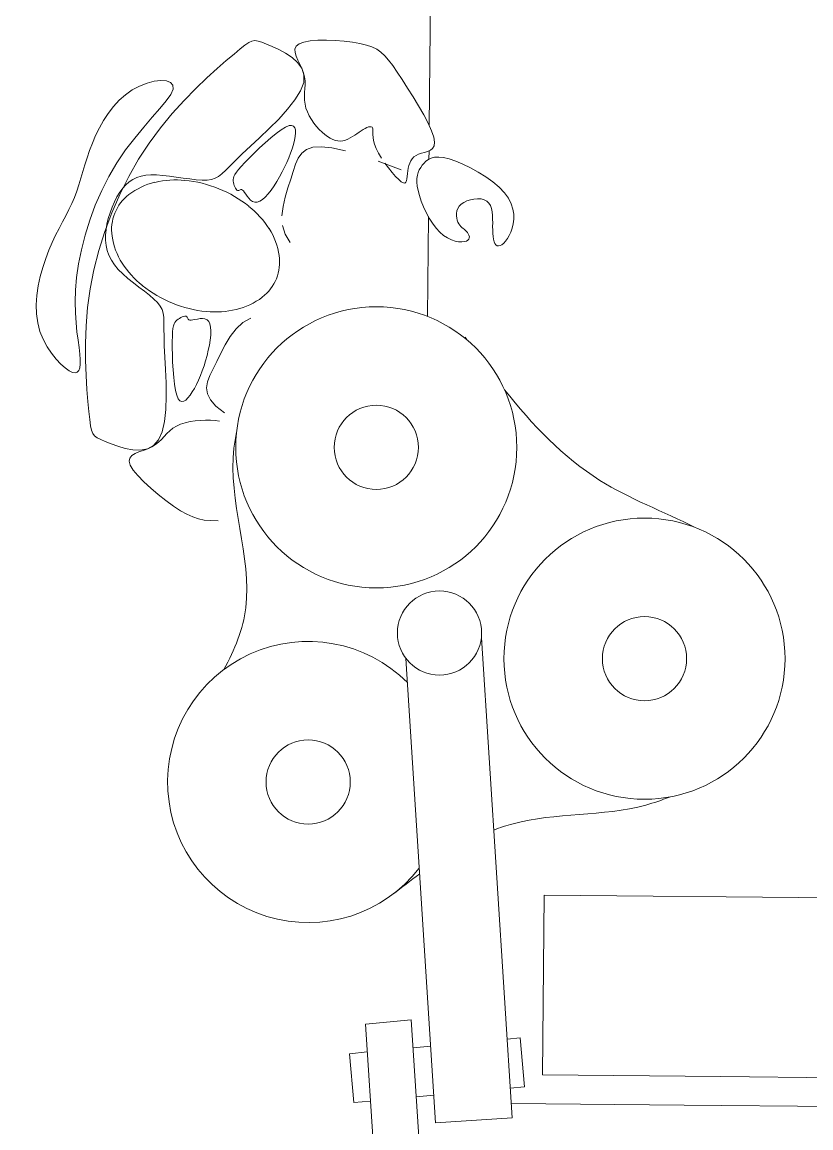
# Model space of a CAD drawing. Header units: inches. Extents: x -17070 to 527, y 504 to 2398.
# Drawn here: x -10483.156 to -10482.194, y 522.183 to 523.53 of the extents above; entities that cross this region are included whole.
import ezdxf

# ---------------------------------------------------------------- set-up
doc = ezdxf.new("R2010")
doc.units = ezdxf.units.IN
doc.linetypes.add('0', pattern=[0])
for name, color, linetype, lineweight in [('furniture', 42, 'Continuous', 9), ('muebles', 31, 'Continuous', 9), ('wall', 7, 'Continuous', 30)]:
    doc.layers.add(name, color=color, linetype=linetype, lineweight=lineweight)

# ---------------------------------------------------------------- blocks, each defined once
blk = doc.blocks.new('ot 1')
at = {"layer": 'muebles', "color": 0, "extrusion": (7.65098e-18, 1.22225e-16, -1)}
for p, q in [((91.7645, -567.4509), (91.7645, -568.166)), ((91.7996, -568.1217), (91.7996, -567.5952)), ((92.0186, -567.5952), (92.0186, -568.339)), ((91.7996, -568.339), (91.7996, -568.1217)), ((91.7645, -568.166), (91.7645, -568.3769)), ((92.0186, -568.339), (91.7996, -568.339)), ((91.7831, -568.3782), (91.7848, -568.3606)), ((91.8445, -568.3667), (91.7848, -568.3606)), ((91.8429, -568.3826), (91.8445, -568.3667)), ((91.7469, -568.3756), (91.74, -568.4687)), ((92.3316, -568.4185), (91.7469, -568.3756)), ((92.3055, -568.5102), (91.74, -568.4687)), ((91.7714, -568.4927), (91.7736, -568.4712)), ((91.8312, -568.4971), (91.8334, -568.4756)), ((91.8652, -568.4996), (91.5758, -568.4784)), ((92.7224, -568.4878), (92.844, -568.4878)), ((92.9141, -568.4878), (92.9242, -568.4878)), ((92.9545, -568.4878), (93.8382, -568.4878)), ((91.8594, -568.5552), (91.8652, -568.4996)), ((91.8594, -568.5552), (91.5703, -568.534)), ((91.7637, -568.5685), (91.7657, -568.5484)), ((91.8233, -568.5746), (91.8256, -568.5528)), ((91.8233, -568.5746), (91.7637, -568.5685))]:
    blk.add_line(p, q, dxfattribs=at)
at = {"layer": 'muebles', "color": 0, "linetype": '0'}
for p, q in [((92.815, -568.3935), (92.8125, -568.3957)), ((92.8181, -568.3913), (92.815, -568.3935)), ((92.8218, -568.3892), (92.8181, -568.3913)), ((92.8261, -568.3872), (92.8218, -568.3892)), ((92.8309, -568.3856), (92.8261, -568.3872)), ((92.8362, -568.3844), (92.8309, -568.3856)), ((92.8419, -568.3837), (92.8362, -568.3844)), ((92.8479, -568.3839), (92.8419, -568.3837)), ((92.8542, -568.3849), (92.8479, -568.3839)), ((92.8606, -568.3871), (92.8542, -568.3849)), ((92.8672, -568.3906), (92.8606, -568.3871)), ((92.8739, -568.3955), (92.8672, -568.3906)), ((92.8095, -568.4001), (92.809, -568.402)), ((92.809, -568.402), (92.8092, -568.4038)), ((92.8092, -568.4038), (92.8102, -568.4052)), ((92.8106, -568.3979), (92.8095, -568.4001)), ((92.8102, -568.4052), (92.8119, -568.4064)), ((92.8125, -568.3957), (92.8106, -568.3979)), ((92.8119, -568.4064), (92.8142, -568.4073)), ((92.8142, -568.4073), (92.8171, -568.4081)), ((92.8171, -568.4081), (92.8204, -568.4086)), ((92.8204, -568.4086), (92.8241, -568.409)), ((92.8805, -568.4019), (92.8739, -568.3955)), ((92.8869, -568.4097), (92.8805, -568.4019)), ((92.8241, -568.409), (92.8282, -568.4092)), ((92.8282, -568.4092), (92.8325, -568.4094)), ((92.8325, -568.4094), (92.837, -568.4094)), ((92.837, -568.4094), (92.8416, -568.4095)), ((92.8416, -568.4095), (92.8461, -568.4098)), ((92.8461, -568.4098), (92.8504, -568.4103)), ((92.8504, -568.4103), (92.8545, -568.4111)), ((92.8545, -568.4111), (92.8581, -568.4124)), ((92.8581, -568.4124), (92.8612, -568.4143)), ((92.8612, -568.4143), (92.8636, -568.4168)), ((92.8636, -568.4168), (92.8652, -568.4201)), ((92.8652, -568.4201), (92.8661, -568.4239)), ((92.8931, -568.4183), (92.8869, -568.4097)), ((92.8988, -568.4275), (92.8931, -568.4183)), ((92.8659, -568.4325), (92.865, -568.4369)), ((92.8663, -568.4281), (92.8659, -568.4325)), ((92.8661, -568.4239), (92.8663, -568.4281)), ((92.904, -568.437), (92.8988, -568.4275)), ((92.8139, -568.4436), (92.8136, -568.4469)), ((92.8136, -568.4469), (92.8138, -568.4507)), ((92.8146, -568.4411), (92.8139, -568.4436)), ((92.8157, -568.4393), (92.8146, -568.4411)), ((92.8169, -568.4382), (92.8157, -568.4393)), ((92.8184, -568.4377), (92.8169, -568.4382)), ((92.82, -568.4377), (92.8184, -568.4377)), ((92.8217, -568.4382), (92.82, -568.4377)), ((92.8233, -568.439), (92.8217, -568.4382)), ((92.8249, -568.4401), (92.8233, -568.439)), ((92.8264, -568.4413), (92.8249, -568.4401)), ((92.8277, -568.4427), (92.8264, -568.4413)), ((92.8289, -568.444), (92.8277, -568.4427)), ((92.8301, -568.4454), (92.8289, -568.444)), ((92.8312, -568.4468), (92.8301, -568.4454)), ((92.8325, -568.4482), (92.8312, -568.4468)), ((92.8339, -568.4495), (92.8325, -568.4482)), ((92.8595, -568.448), (92.8569, -568.4504)), ((92.8617, -568.4448), (92.8595, -568.448)), ((92.8636, -568.4411), (92.8617, -568.4448)), ((92.865, -568.4369), (92.8636, -568.4411)), ((92.9084, -568.4463), (92.904, -568.437)), ((92.912, -568.4551), (92.9084, -568.4463)), ((92.8138, -568.4507), (92.8145, -568.455)), ((92.8145, -568.455), (92.816, -568.4595)), ((92.816, -568.4595), (92.8182, -568.4643)), ((92.8356, -568.4507), (92.8339, -568.4495)), ((92.8376, -568.4517), (92.8356, -568.4507)), ((92.8399, -568.4526), (92.8376, -568.4517)), ((92.8425, -568.4533), (92.8399, -568.4526)), ((92.8453, -568.4537), (92.8425, -568.4533)), ((92.8483, -568.4537), (92.8453, -568.4537)), ((92.8512, -568.4531), (92.8483, -568.4537)), ((92.8542, -568.4521), (92.8512, -568.4531)), ((92.8569, -568.4504), (92.8542, -568.4521)), ((92.9146, -568.4632), (92.912, -568.4551)), ((92.8182, -568.4643), (92.8212, -568.4691)), ((92.8212, -568.4691), (92.8252, -568.4738)), ((92.8252, -568.4738), (92.8302, -568.4784)), ((92.9162, -568.4701), (92.9146, -568.4632)), ((92.9167, -568.476), (92.9162, -568.4701)), ((92.9164, -568.4809), (92.9167, -568.476)), ((92.8302, -568.4784), (92.836, -568.4828)), ((92.836, -568.4828), (92.8423, -568.4869)), ((92.8423, -568.4869), (92.8491, -568.4906)), ((92.9116, -568.4914), (92.9137, -568.4885)), ((92.9137, -568.4885), (92.9154, -568.485)), ((92.9154, -568.485), (92.9164, -568.4809)), ((92.9233, -568.4895), (92.9222, -568.4932)), ((92.9249, -568.4862), (92.9233, -568.4895)), ((92.9272, -568.4835), (92.9249, -568.4862)), ((92.9304, -568.4818), (92.9272, -568.4835)), ((92.9349, -568.4813), (92.9304, -568.4818)), ((92.9409, -568.4823), (92.9349, -568.4813)), ((92.9487, -568.4851), (92.9409, -568.4823)), ((92.9578, -568.4893), (92.9487, -568.4851)), ((92.968, -568.4947), (92.9578, -568.4893)), ((92.8491, -568.4906), (92.856, -568.4939)), ((92.856, -568.4939), (92.8629, -568.4967)), ((92.8629, -568.4967), (92.8695, -568.499)), ((92.8695, -568.499), (92.8756, -568.5007)), ((92.8756, -568.5007), (92.8811, -568.5018)), ((92.8811, -568.5018), (92.886, -568.5023)), ((92.886, -568.5023), (92.8903, -568.5023)), ((92.8903, -568.5023), (92.8942, -568.5017)), ((92.8942, -568.5017), (92.8977, -568.5008)), ((92.8977, -568.5008), (92.9008, -568.4995)), ((92.9008, -568.4995), (92.9037, -568.4978)), ((92.9037, -568.4978), (92.9065, -568.4959)), ((92.9065, -568.4959), (92.9092, -568.4938)), ((92.9092, -568.4938), (92.9116, -568.4914)), ((92.92, -568.5005), (92.9185, -568.5035)), ((92.9212, -568.4969), (92.92, -568.5005)), ((92.9222, -568.4932), (92.9212, -568.4969)), ((92.9787, -568.501), (92.968, -568.4947)), ((92.9897, -568.5077), (92.9787, -568.501)), ((92.8856, -568.5157), (92.8846, -568.5169)), ((92.8874, -568.5149), (92.8856, -568.5157)), ((92.8899, -568.5144), (92.8874, -568.5149)), ((92.8928, -568.5141), (92.8899, -568.5144)), ((92.8961, -568.5138), (92.8928, -568.5141)), ((92.8994, -568.5135), (92.8961, -568.5138)), ((92.9027, -568.513), (92.8994, -568.5135)), ((92.9059, -568.5123), (92.9027, -568.513)), ((92.9089, -568.5112), (92.9059, -568.5123)), ((92.9117, -568.5099), (92.9089, -568.5112)), ((92.9143, -568.5082), (92.9117, -568.5099)), ((92.9166, -568.5061), (92.9143, -568.5082)), ((92.9185, -568.5035), (92.9166, -568.5061)), ((93.0004, -568.5146), (92.9897, -568.5077)), ((93.0106, -568.5214), (93.0004, -568.5146)), ((92.8846, -568.5169), (92.8847, -568.5187)), ((92.8847, -568.5187), (92.8861, -568.5213)), ((92.8861, -568.5213), (92.8888, -568.5245)), ((92.8888, -568.5245), (92.8926, -568.5284)), ((92.8926, -568.5284), (92.8974, -568.5327)), ((92.9031, -568.5281), (92.9005, -568.5216)), ((92.9111, -568.5499), (92.9031, -568.5281)), ((93.0197, -568.5276), (93.0106, -568.5214)), ((93.0275, -568.5331), (93.0197, -568.5276)), ((92.8974, -568.5327), (92.9029, -568.5371)), ((92.9029, -568.5371), (92.9088, -568.5415)), ((93.034, -568.5381), (93.0275, -568.5331)), ((93.0393, -568.5429), (93.034, -568.5381)), ((93.0437, -568.5477), (93.0393, -568.5429)), ((92.9148, -568.5456), (92.9208, -568.5492)), ((92.9208, -568.5492), (92.9264, -568.5521)), ((92.9264, -568.5521), (92.9315, -568.5542)), ((92.9315, -568.5542), (92.936, -568.5555)), ((92.936, -568.5555), (92.9399, -568.5562)), ((92.9399, -568.5562), (92.9433, -568.5565)), ((92.9433, -568.5565), (92.9462, -568.5566)), ((92.9462, -568.5566), (92.9485, -568.5566)), ((92.9485, -568.5566), (92.9504, -568.5566)), ((92.9504, -568.5566), (92.9517, -568.5569)), ((92.9517, -568.5569), (92.9525, -568.5576)), ((93.0472, -568.5528), (93.0437, -568.5477)), ((93.05, -568.5586), (93.0472, -568.5528)), ((92.9493, -568.5683), (92.9478, -568.5708)), ((92.9507, -568.566), (92.9493, -568.5683)), ((92.9517, -568.5638), (92.9507, -568.566)), ((92.9525, -568.5619), (92.9517, -568.5638)), ((92.9525, -568.5576), (92.9529, -568.5587)), ((92.9529, -568.5601), (92.9525, -568.5619)), ((92.9529, -568.5587), (92.9529, -568.5601)), ((93.0523, -568.5653), (93.05, -568.5586)), ((93.0541, -568.5732), (93.0523, -568.5653)), ((92.9406, -568.5814), (92.9389, -568.5842)), ((92.9424, -568.5786), (92.9406, -568.5814)), ((92.9442, -568.5759), (92.9424, -568.5786)), ((92.9461, -568.5733), (92.9442, -568.5759)), ((92.9478, -568.5708), (92.9461, -568.5733)), ((93.0556, -568.5824), (93.0541, -568.5732)), ((93.0567, -568.5927), (93.0556, -568.5824)), ((92.9267, -568.6062), (92.9233, -568.5898)), ((92.9355, -568.5929), (92.9351, -568.5959)), ((92.9351, -568.5959), (92.9352, -568.599)), ((92.9363, -568.5899), (92.9355, -568.5929)), ((92.9374, -568.587), (92.9363, -568.5899)), ((92.9389, -568.5842), (92.9374, -568.587)), ((93.0574, -568.6034), (93.0567, -568.5927)), ((92.9279, -568.6194), (92.9267, -568.6062)), ((92.9352, -568.599), (92.9358, -568.6021)), ((92.9358, -568.6021), (92.9369, -568.6053)), ((92.9369, -568.6053), (92.9383, -568.6085)), ((92.9383, -568.6085), (92.9403, -568.6118)), ((93.0577, -568.6142), (93.0574, -568.6034)), ((92.9271, -568.6295), (92.9279, -568.6194)), ((92.9403, -568.6118), (92.9427, -568.6151)), ((92.9427, -568.6151), (92.9456, -568.6185)), ((92.9456, -568.6185), (92.9489, -568.6219)), ((92.9489, -568.6219), (92.9526, -568.6253)), ((93.0575, -568.6245), (93.0577, -568.6142)), ((92.9198, -568.6428), (92.9243, -568.6372)), ((92.9243, -568.6372), (92.9271, -568.6295)), ((92.9526, -568.6253), (92.9566, -568.6285)), ((92.9566, -568.6285), (92.961, -568.6315)), ((92.961, -568.6315), (92.9655, -568.6342)), ((92.9655, -568.6342), (92.9701, -568.6365)), ((92.9701, -568.6365), (92.9749, -568.6383)), ((93.0552, -568.6416), (93.0566, -568.6338)), ((93.0566, -568.6338), (93.0575, -568.6245)), ((92.8976, -568.6532), (92.9063, -568.6503)), ((92.9063, -568.6503), (92.9137, -568.6471)), ((92.9137, -568.6471), (92.9198, -568.6428)), ((92.9444, -568.6509), (92.9401, -568.6513)), ((92.948, -568.651), (92.9444, -568.6509)), ((92.9508, -568.6518), (92.948, -568.651)), ((92.9749, -568.6383), (92.9796, -568.6395)), ((92.9796, -568.6395), (92.9844, -568.6401)), ((92.9844, -568.6401), (92.9891, -568.6402)), ((92.9847, -568.6518), (92.9958, -568.6451)), ((92.9891, -568.6402), (92.9938, -568.6401)), ((92.9938, -568.6401), (92.9985, -568.6398)), ((92.9958, -568.6451), (93.0061, -568.6414)), ((92.9985, -568.6398), (93.0032, -568.6396)), ((93.0032, -568.6396), (93.008, -568.6397)), ((93.0061, -568.6414), (93.0153, -568.6411)), ((93.008, -568.6397), (93.0129, -568.6404)), ((93.0129, -568.6404), (93.0179, -568.6416)), ((93.0153, -568.6411), (93.0234, -568.6439)), ((93.0179, -568.6416), (93.023, -568.6437)), ((93.023, -568.6437), (93.0282, -568.6462)), ((93.0234, -568.6439), (93.0304, -568.649)), ((93.0282, -568.6462), (93.0332, -568.6488)), ((93.0304, -568.649), (93.0364, -568.6559)), ((93.0332, -568.6488), (93.038, -568.651)), ((93.038, -568.651), (93.0425, -568.6523)), ((93.0466, -568.6525), (93.0501, -568.651)), ((93.0501, -568.651), (93.053, -568.6475)), ((93.053, -568.6475), (93.0552, -568.6416)), ((92.8109, -568.656), (92.8209, -568.6624)), ((92.8209, -568.6624), (92.8317, -568.6657)), ((92.8546, -568.6651), (92.8661, -568.6626)), ((92.8661, -568.6626), (92.8773, -568.6594)), ((92.8773, -568.6594), (92.8879, -568.6561)), ((92.8879, -568.6561), (92.8976, -568.6532)), ((92.9025, -568.6637), (92.8967, -568.6666)), ((92.9083, -568.661), (92.9025, -568.6637)), ((92.914, -568.6587), (92.9083, -568.661)), ((92.9197, -568.6566), (92.914, -568.6587)), ((92.9252, -568.6547), (92.9197, -568.6566)), ((92.9304, -568.6532), (92.9252, -568.6547)), ((92.9354, -568.6521), (92.9304, -568.6532)), ((92.9401, -568.6513), (92.9354, -568.6521)), ((92.9482, -568.6682), (92.9515, -568.663)), ((92.9528, -568.6533), (92.9508, -568.6518)), ((92.9515, -568.663), (92.9532, -568.6588)), ((92.9536, -568.6556), (92.9528, -568.6533)), ((92.9532, -568.6588), (92.9536, -568.6556)), ((92.9612, -568.6714), (92.9731, -568.6608)), ((92.9731, -568.6608), (92.9847, -568.6518)), ((93.0364, -568.6559), (93.0416, -568.6638)), ((93.0416, -568.6638), (93.0459, -568.6721)), ((93.0425, -568.6523), (93.0466, -568.6525)), ((92.8431, -568.6664), (92.8546, -568.6651)), ((92.8797, -568.6764), (92.8746, -568.6799)), ((92.8852, -568.673), (92.8797, -568.6764)), ((92.8909, -568.6697), (92.8852, -568.673)), ((92.8967, -568.6666), (92.8909, -568.6697)), ((92.9383, -568.6807), (92.9437, -568.6742)), ((92.9437, -568.6742), (92.9482, -568.6682)), ((92.9495, -568.6829), (92.9612, -568.6714)), ((93.0459, -568.6721), (93.0495, -568.6801)), ((92.8629, -568.6904), (92.8607, -568.6937)), ((92.866, -568.687), (92.8629, -568.6904)), ((92.87, -568.6835), (92.866, -568.687)), ((92.8746, -568.6799), (92.87, -568.6835)), ((92.9258, -568.6944), (92.9322, -568.6875)), ((92.9322, -568.6875), (92.9383, -568.6807)), ((92.9382, -568.6945), (92.9495, -568.6829)), ((93.0495, -568.6801), (93.0523, -568.6872)), ((93.0523, -568.6872), (93.0545, -568.6929)), ((92.7183, -568.703), (92.7127, -568.7127)), ((92.8607, -568.6937), (92.8595, -568.6969)), ((92.8595, -568.6969), (92.8595, -568.6997)), ((92.8595, -568.6997), (92.8605, -568.7024)), ((92.8605, -568.7024), (92.8622, -568.7048)), ((92.8622, -568.7048), (92.8644, -568.7069)), ((92.9133, -568.707), (92.9194, -568.7009)), ((92.9194, -568.7009), (92.9258, -568.6944)), ((92.9277, -568.7056), (92.9382, -568.6945)), ((93.0558, -568.7049), (93.054, -568.7088)), ((93.0545, -568.6929), (93.0559, -568.6974)), ((93.0564, -568.7013), (93.0558, -568.7049)), ((93.0559, -568.6974), (93.0564, -568.7013)), ((92.7127, -568.7127), (92.7049, -568.721)), ((92.8644, -568.7069), (92.8668, -568.7089)), ((92.8668, -568.7089), (92.8692, -568.7107)), ((92.8692, -568.7107), (92.8714, -568.7122)), ((92.8714, -568.7122), (92.8731, -568.7136)), ((92.8731, -568.7136), (92.8742, -568.7148)), ((92.8741, -568.7185), (92.8737, -568.7193)), ((92.8745, -568.7177), (92.8741, -568.7185)), ((92.8742, -568.7148), (92.8747, -568.7159)), ((92.8747, -568.7169), (92.8745, -568.7177)), ((92.8747, -568.7159), (92.8747, -568.7169)), ((92.8991, -568.7199), (92.903, -568.7166)), ((92.903, -568.7166), (92.9077, -568.7123)), ((92.9077, -568.7123), (92.9133, -568.707)), ((92.9103, -568.7236), (92.9184, -568.7155)), ((92.9184, -568.7155), (92.9277, -568.7056)), ((93.0508, -568.7134), (93.0461, -568.7192)), ((93.054, -568.7088), (93.0508, -568.7134)), ((92.6956, -568.728), (92.6855, -568.734)), ((92.7049, -568.721), (92.6956, -568.728)), ((92.8737, -568.7193), (92.8735, -568.72)), ((92.8735, -568.72), (92.8737, -568.7208)), ((92.8737, -568.7208), (92.8742, -568.7216)), ((92.8742, -568.7216), (92.8751, -568.7225)), ((92.8751, -568.7225), (92.8764, -568.7233)), ((92.8764, -568.7233), (92.8779, -568.7241)), ((92.8779, -568.7241), (92.8796, -568.7248)), ((92.8796, -568.7248), (92.8814, -568.7254)), ((92.8814, -568.7254), (92.8833, -568.7259)), ((92.8833, -568.7259), (92.8851, -568.7262)), ((92.8851, -568.7262), (92.8869, -568.7262)), ((92.8869, -568.7262), (92.8888, -568.726)), ((92.8888, -568.726), (92.8908, -568.7254)), ((92.8908, -568.7254), (92.8931, -568.7242)), ((92.8931, -568.7242), (92.8959, -568.7224)), ((92.8959, -568.7224), (92.8991, -568.7199)), ((92.8981, -568.7354), (92.9036, -568.7301)), ((92.9036, -568.7301), (92.9103, -568.7236)), ((93.0398, -568.7266), (93.0317, -568.736)), ((93.0461, -568.7192), (93.0398, -568.7266)), ((92.4712, -568.7497), (92.471, -568.7406)), ((92.5926, -568.7403), (92.5931, -568.7454)), ((92.5931, -568.7454), (92.5934, -568.7511)), ((92.6108, -568.7447), (92.6027, -568.7342)), ((92.6184, -568.7515), (92.6108, -568.7447)), ((92.6651, -568.7441), (92.6561, -568.7486)), ((92.6751, -568.7392), (92.6651, -568.7441)), ((92.6855, -568.734), (92.6751, -568.7392)), ((92.8882, -568.7482), (92.8905, -568.7441)), ((92.8905, -568.7441), (92.8938, -568.74)), ((92.8938, -568.74), (92.8981, -568.7354)), ((93.0317, -568.736), (93.0219, -568.7471)), ((92.4718, -568.7576), (92.4712, -568.7497)), ((92.4732, -568.7648), (92.4718, -568.7576)), ((92.5934, -568.7571), (92.5931, -568.7634)), ((92.5934, -568.7511), (92.5934, -568.7571)), ((92.6256, -568.7552), (92.6184, -568.7515)), ((92.6328, -568.7562), (92.6256, -568.7552)), ((92.6401, -568.7552), (92.6328, -568.7562)), ((92.6478, -568.7525), (92.6401, -568.7552)), ((92.6561, -568.7486), (92.6478, -568.7525)), ((92.6597, -568.7596), (92.6659, -568.7578)), ((92.6659, -568.7578), (92.6722, -568.7561)), ((92.6722, -568.7561), (92.6786, -568.7546)), ((92.6786, -568.7546), (92.685, -568.7533)), ((92.685, -568.7533), (92.6911, -568.7524)), ((92.6911, -568.7524), (92.6969, -568.7519)), ((92.6969, -568.7519), (92.7022, -568.7517)), ((92.7022, -568.7517), (92.7069, -568.7521)), ((92.7069, -568.7521), (92.7107, -568.753)), ((92.7107, -568.753), (92.7137, -568.7545)), ((92.7137, -568.7545), (92.7157, -568.7565)), ((92.7157, -568.7565), (92.7168, -568.7591)), ((92.8859, -568.7579), (92.8867, -568.7527)), ((92.8859, -568.7641), (92.8859, -568.7579)), ((92.8867, -568.7527), (92.8882, -568.7482)), ((93.0219, -568.7471), (93.0104, -568.7596)), ((92.4754, -568.7717), (92.4732, -568.7648)), ((92.4786, -568.7788), (92.4754, -568.7717)), ((92.5925, -568.7697), (92.5915, -568.776)), ((92.5931, -568.7634), (92.5925, -568.7697)), ((92.6277, -568.7737), (92.6321, -568.7711)), ((92.6321, -568.7711), (92.637, -568.7686)), ((92.637, -568.7686), (92.6422, -568.7662)), ((92.6422, -568.7662), (92.6478, -568.7639)), ((92.6478, -568.7639), (92.6536, -568.7617)), ((92.6536, -568.7617), (92.6597, -568.7596)), ((92.7161, -568.7712), (92.7155, -568.7738)), ((92.7166, -568.7682), (92.7161, -568.7712)), ((92.7171, -568.7651), (92.7166, -568.7682)), ((92.7168, -568.7591), (92.7172, -568.7621)), ((92.7172, -568.7621), (92.7171, -568.7651)), ((92.8863, -568.7712), (92.8859, -568.7641)), ((92.8871, -568.779), (92.8863, -568.7712)), ((93.0104, -568.7596), (92.9973, -568.773)), ((92.4829, -568.7865), (92.4786, -568.7788)), ((92.5901, -568.782), (92.5883, -568.7876)), ((92.5915, -568.776), (92.5901, -568.782)), ((92.6159, -568.7864), (92.6163, -568.784)), ((92.6163, -568.784), (92.6178, -568.7815)), ((92.6178, -568.7815), (92.6203, -568.7789)), ((92.6203, -568.7789), (92.6237, -568.7763)), ((92.6237, -568.7763), (92.6277, -568.7737)), ((92.7155, -568.7738), (92.7152, -568.776)), ((92.7152, -568.776), (92.7153, -568.7776)), ((92.7153, -568.7776), (92.7157, -568.7787)), ((92.7157, -568.7787), (92.7163, -568.7795)), ((92.7163, -568.7795), (92.717, -568.7799)), ((92.717, -568.7799), (92.7179, -568.7803)), ((92.7179, -568.7803), (92.7187, -568.7806)), ((92.7187, -568.7806), (92.7193, -568.781)), ((92.7195, -568.7853), (92.7189, -568.7869)), ((92.7193, -568.781), (92.7198, -568.7816)), ((92.7198, -568.7838), (92.7195, -568.7853)), ((92.7198, -568.7816), (92.7199, -568.7826)), ((92.7199, -568.7826), (92.7198, -568.7838)), ((92.8882, -568.7872), (92.8871, -568.779)), ((92.9973, -568.773), (92.9827, -568.787)), ((92.4885, -568.7952), (92.4829, -568.7865)), ((92.4951, -568.8045), (92.4885, -568.7952)), ((92.5832, -568.797), (92.5801, -568.8008)), ((92.586, -568.7926), (92.5832, -568.797)), ((92.5883, -568.7876), (92.586, -568.7926)), ((92.6168, -568.7887), (92.6159, -568.7864)), ((92.6193, -568.7908), (92.6168, -568.7887)), ((92.6234, -568.7926), (92.6193, -568.7908)), ((92.6294, -568.7941), (92.6234, -568.7926)), ((92.6368, -568.7954), (92.6294, -568.7941)), ((92.6452, -568.7965), (92.6368, -568.7954)), ((92.6543, -568.7973), (92.6452, -568.7965)), ((92.6636, -568.798), (92.6543, -568.7973)), ((92.6728, -568.7984), (92.6636, -568.798)), ((92.6814, -568.7986), (92.6728, -568.7984)), ((92.6891, -568.7987), (92.6814, -568.7986)), ((92.6954, -568.7986), (92.6891, -568.7987)), ((92.7006, -568.7984), (92.6954, -568.7986)), ((92.7047, -568.798), (92.7006, -568.7984)), ((92.7079, -568.7974), (92.7047, -568.798)), ((92.7103, -568.7967), (92.7079, -568.7974)), ((92.7123, -568.7958), (92.7103, -568.7967)), ((92.7138, -568.7947), (92.7123, -568.7958)), ((92.715, -568.7934), (92.7138, -568.7947)), ((92.7162, -568.7919), (92.715, -568.7934)), ((92.7172, -568.7902), (92.7162, -568.7919)), ((92.7182, -568.7886), (92.7172, -568.7902)), ((92.7189, -568.7869), (92.7182, -568.7886)), ((92.8893, -568.7956), (92.8882, -568.7872)), ((92.8903, -568.8039), (92.8893, -568.7956)), ((92.9827, -568.787), (92.9666, -568.8013)), ((92.5024, -568.814), (92.4951, -568.8045)), ((92.5696, -568.8108), (92.5662, -568.8143)), ((92.5688, -568.8142), (92.5788, -568.8099)), ((92.5732, -568.8075), (92.5696, -568.8108)), ((92.5767, -568.8042), (92.5732, -568.8075)), ((92.5801, -568.8008), (92.5767, -568.8042)), ((92.5788, -568.8099), (92.5915, -568.8072)), ((92.5915, -568.8072), (92.6062, -568.8058)), ((92.6062, -568.8058), (92.6221, -568.8054)), ((92.6221, -568.8054), (92.6385, -568.8058)), ((92.6385, -568.8058), (92.6546, -568.8066)), ((92.6546, -568.8066), (92.6699, -568.8075)), ((92.6699, -568.8075), (92.6835, -568.8083)), ((92.6835, -568.8083), (92.6949, -568.8087)), ((92.6949, -568.8087), (92.7042, -568.8089)), ((92.7042, -568.8089), (92.7119, -568.809)), ((92.7119, -568.809), (92.7181, -568.8094)), ((92.7181, -568.8094), (92.7234, -568.8101)), ((92.7234, -568.8101), (92.7279, -568.8115)), ((92.7279, -568.8115), (92.732, -568.8138)), ((92.8912, -568.8121), (92.8903, -568.8039)), ((92.8916, -568.8197), (92.8912, -568.8121)), ((92.9666, -568.8013), (92.9492, -568.8154)), ((92.9726, -568.8163), (92.982, -568.8087)), ((92.982, -568.8087), (92.99, -568.8033)), ((92.99, -568.8033), (92.9964, -568.8005)), ((92.9964, -568.8005), (93.0012, -568.8007)), ((93.0012, -568.8007), (93.0045, -568.8036)), ((93.0045, -568.8036), (93.0064, -568.8087)), ((93.0064, -568.8087), (93.0067, -568.8155)), ((92.51, -568.8232), (92.5024, -568.814)), ((92.5177, -568.8318), (92.51, -568.8232)), ((92.5579, -568.8278), (92.5619, -568.8203)), ((92.5603, -568.8224), (92.558, -568.8274)), ((92.5631, -568.8181), (92.5603, -568.8224)), ((92.5619, -568.8203), (92.5688, -568.8142)), ((92.5662, -568.8143), (92.5631, -568.8181)), ((92.732, -568.8138), (92.7361, -568.8171)), ((92.7361, -568.8171), (92.7404, -568.8215)), ((92.7404, -568.8215), (92.745, -568.827)), ((92.8916, -568.8266), (92.8916, -568.8197)), ((92.9492, -568.8154), (92.9304, -568.829)), ((92.9497, -568.8358), (92.9618, -568.8255)), ((92.9618, -568.8255), (92.9726, -568.8163)), ((93.0057, -568.8235), (93.0034, -568.8323)), ((93.0067, -568.8155), (93.0057, -568.8235)), ((92.5251, -568.8391), (92.5177, -568.8318)), ((92.5319, -568.8449), (92.5251, -568.8391)), ((92.554, -568.838), (92.5519, -568.8427)), ((92.556, -568.8327), (92.554, -568.838)), ((92.558, -568.8274), (92.556, -568.8327)), ((92.5563, -568.8364), (92.5579, -568.8278)), ((92.5566, -568.8455), (92.5563, -568.8364)), ((92.745, -568.827), (92.7498, -568.8332)), ((92.7498, -568.8332), (92.7548, -568.8399)), ((92.8883, -568.8438), (92.89, -568.8386)), ((92.89, -568.8386), (92.8911, -568.8329)), ((92.8911, -568.8329), (92.8916, -568.8266)), ((92.9304, -568.829), (92.9105, -568.8417)), ((92.9363, -568.8467), (92.9497, -568.8358)), ((93.0034, -568.8323), (92.9998, -568.8414)), ((92.5379, -568.8486), (92.5319, -568.8449)), ((92.5427, -568.8499), (92.5379, -568.8486)), ((92.5465, -568.8491), (92.5427, -568.8499)), ((92.5495, -568.8465), (92.5465, -568.8491)), ((92.5519, -568.8427), (92.5495, -568.8465)), ((92.5582, -568.8548), (92.5566, -568.8455)), ((92.7548, -568.8399), (92.7599, -568.8467)), ((92.7599, -568.8467), (92.7653, -568.8534)), ((92.8794, -568.8569), (92.883, -568.8529)), ((92.883, -568.8529), (92.886, -568.8485)), ((92.886, -568.8485), (92.8883, -568.8438)), ((92.9105, -568.8417), (92.8895, -568.8535)), ((92.9218, -568.8577), (92.9363, -568.8467)), ((92.995, -568.8503), (92.9891, -568.8585)), ((92.9998, -568.8414), (92.995, -568.8503)), ((92.5607, -568.8638), (92.5582, -568.8548)), ((92.5636, -568.8721), (92.5607, -568.8638)), ((92.7653, -568.8534), (92.7707, -568.8597)), ((92.7707, -568.8597), (92.7762, -568.8653)), ((92.7762, -568.8653), (92.7818, -568.87)), ((92.8676, -568.8642), (92.8451, -568.8738)), ((92.8644, -568.8677), (92.8701, -568.8643)), ((92.8895, -568.8535), (92.8676, -568.8642)), ((92.8701, -568.8643), (92.8751, -568.8607)), ((92.8751, -568.8607), (92.8794, -568.8569)), ((92.9061, -568.8682), (92.9218, -568.8577)), ((92.9822, -568.8661), (92.9745, -568.873)), ((92.9891, -568.8585), (92.9822, -568.8661)), ((92.5664, -568.8792), (92.5636, -568.8721)), ((92.5687, -568.8848), (92.5664, -568.8792)), ((92.7818, -568.87), (92.7875, -568.8738)), ((92.7875, -568.8738), (92.7933, -568.8768)), ((92.7933, -568.8768), (92.7992, -568.879)), ((92.7992, -568.879), (92.8053, -568.8804)), ((92.8451, -568.8738), (92.8221, -568.8822)), ((92.8245, -568.8807), (92.8313, -568.8796)), ((92.8313, -568.8796), (92.8382, -568.8781)), ((92.8382, -568.8781), (92.845, -568.876)), ((92.845, -568.876), (92.8518, -568.8736)), ((92.8518, -568.8736), (92.8583, -568.8708)), ((92.8583, -568.8708), (92.8644, -568.8677)), ((92.872, -568.8864), (92.8894, -568.8778)), ((92.8894, -568.8778), (92.9061, -568.8682)), ((92.9661, -568.8793), (92.9573, -568.8849)), ((92.9745, -568.873), (92.9661, -568.8793)), ((92.5707, -568.8891), (92.5687, -568.8848)), ((92.573, -568.8923), (92.5707, -568.8891)), ((92.5759, -568.8945), (92.573, -568.8923)), ((92.7989, -568.8893), (92.7755, -568.895)), ((92.8221, -568.8822), (92.7989, -568.8893)), ((92.8053, -568.8804), (92.8115, -568.8811)), ((92.8115, -568.8811), (92.8179, -568.8812)), ((92.8179, -568.8812), (92.8245, -568.8807)), ((92.854, -568.894), (92.872, -568.8864)), ((92.9482, -568.8899), (92.9389, -568.8944)), ((92.9573, -568.8849), (92.9482, -568.8899)), ((92.5799, -568.8961), (92.5759, -568.8945)), ((92.5854, -568.8973), (92.5799, -568.8961)), ((92.5928, -568.8984), (92.5854, -568.8973)), ((92.6025, -568.8994), (92.5928, -568.8984)), ((92.6148, -568.9007), (92.6025, -568.8994)), ((92.6296, -568.9021), (92.6148, -568.9007)), ((92.6465, -568.9034), (92.6296, -568.9021)), ((92.6652, -568.9042), (92.6465, -568.9034)), ((92.6855, -568.9045), (92.6652, -568.9042)), ((92.7069, -568.9039), (92.6855, -568.9045)), ((92.7293, -568.9023), (92.7069, -568.9039)), ((92.7523, -568.8994), (92.7293, -568.9023)), ((92.7755, -568.895), (92.7523, -568.8994)), ((92.7997, -568.9105), (92.8176, -568.9061)), ((92.8176, -568.9061), (92.8358, -568.9006)), ((92.8358, -568.9006), (92.854, -568.894)), ((92.9033, -568.9071), (92.895, -568.9095)), ((92.9119, -568.9045), (92.9033, -568.9071)), ((92.9207, -568.9016), (92.9119, -568.9045)), ((92.9297, -568.8983), (92.9207, -568.9016)), ((92.9389, -568.8944), (92.9297, -568.8983)), ((92.6496, -568.9168), (92.6503, -568.9142)), ((92.6502, -568.9201), (92.6496, -568.9168)), ((92.6521, -568.9242), (92.6502, -568.9201)), ((92.6503, -568.9142), (92.6524, -568.9124)), ((92.6524, -568.9124), (92.6556, -568.9112)), ((92.6556, -568.9112), (92.6602, -568.9106)), ((92.6602, -568.9106), (92.6658, -568.9106)), ((92.6658, -568.9106), (92.6726, -568.9111)), ((92.6726, -568.9111), (92.6805, -568.9121)), ((92.6805, -568.9121), (92.6895, -568.9135)), ((92.6895, -568.9135), (92.6995, -568.9149)), ((92.6995, -568.9149), (92.7106, -568.9162)), ((92.7106, -568.9162), (92.7228, -568.9171)), ((92.7228, -568.9171), (92.7361, -568.9176)), ((92.7361, -568.9176), (92.7504, -568.9173)), ((92.7504, -568.9173), (92.7659, -568.9162)), ((92.7659, -568.9162), (92.7824, -568.9139)), ((92.7824, -568.9139), (92.7997, -568.9105)), ((92.8633, -568.9196), (92.8559, -568.9227)), ((92.871, -568.9168), (92.8633, -568.9196)), ((92.8788, -568.9142), (92.871, -568.9168)), ((92.8868, -568.9119), (92.8788, -568.9142)), ((92.895, -568.9095), (92.8868, -568.9119)), ((92.6555, -568.929), (92.6521, -568.9242)), ((92.6602, -568.9344), (92.6555, -568.929)), ((92.8333, -568.9339), (92.8253, -568.938)), ((92.8409, -568.93), (92.8333, -568.9339)), ((92.8484, -568.9262), (92.8409, -568.93)), ((92.8559, -568.9227), (92.8484, -568.9262)), ((92.6662, -568.9401), (92.6602, -568.9344)), ((92.6732, -568.9457), (92.6662, -568.9401)), ((92.6812, -568.9511), (92.6732, -568.9457)), ((92.8081, -568.9461), (92.7986, -568.9501)), ((92.817, -568.942), (92.8081, -568.9461)), ((92.8253, -568.938), (92.817, -568.942)), ((92.6901, -568.9559), (92.6812, -568.9511)), ((92.6998, -568.96), (92.6901, -568.9559)), ((92.7101, -568.9629), (92.6998, -568.96)), ((92.7665, -568.9603), (92.7551, -568.9626)), ((92.7777, -568.9573), (92.7665, -568.9603)), ((92.7885, -568.9538), (92.7777, -568.9573)), ((92.7986, -568.9501), (92.7885, -568.9538)), ((92.7209, -568.9645), (92.7101, -568.9629)), ((92.7321, -568.9649), (92.7209, -568.9645)), ((92.7436, -568.9642), (92.7321, -568.9649)), ((92.7551, -568.9626), (92.7436, -568.9642))]:
    blk.add_line(p, q, dxfattribs=at)
at = {"layer": 'muebles', "color": 0, "extrusion": (7.65098e-18, 1.22225e-16, -1)}
for centre, radius in [((-92.3079, -568.2194), 0.1713), ((-92.3079, -568.2194), 0.0513), ((-92.5623, -568.5487), 0.1713), ((-92.3368, -568.4696), 0.0513), ((-92.5623, -568.5487), 0.0513), ((-92.1538, -568.628), 0.0513)]:
    blk.add_circle(centre, radius, dxfattribs=at)
blk.add_arc((-92.1538, -568.628), 0.1713, 135.5821, 52.815, dxfattribs=at)
at = {"layer": 'muebles', "color": 0}
for centre, radius, start, end in [((92.7865, -568.7228), 0.0541, 111.5593, 141.8992), ((92.7865, -568.7228), 0.0541, 81.2195, 111.5593), ((92.7821, -568.7514), 0.0831, 56.8468, 81.2195), ((92.8093, -568.7407), 0.0831, 141.8992, 166.2718), ((92.7665, -568.7752), 0.1114, 37.8975, 56.8468), ((92.7365, -568.7986), 0.1496, 21.5593, 37.8975), ((92.8369, -568.7474), 0.1114, 166.2718, 185.2212), ((92.7365, -568.7986), 0.1496, 5.2212, 21.5593), ((92.8748, -568.7439), 0.1496, 185.2212, 201.5593), ((92.7744, -568.7951), 0.1114, 346.2718, 5.2212), ((92.8748, -568.7439), 0.1496, 201.5593, 217.8975), ((92.802, -568.8019), 0.0831, 321.8992, 346.2718), ((92.8448, -568.7673), 0.1114, 217.8975, 236.8468), ((92.8248, -568.8198), 0.0541, 291.5593, 321.8992), ((92.8292, -568.7911), 0.0831, 236.8468, 261.2195), ((92.8248, -568.8198), 0.0541, 261.2195, 291.5593)]:
    blk.add_arc(centre, radius, start, end, dxfattribs=at)
for points, knots in [([(92.634, -568.3931), (92.5913, -568.3584), (92.5212, -568.2912), (92.4874, -568.1981), (92.4683, -568.1592)], [0.0412593, 0.0412593, 0.0412593, 0.0412593, 0.1268022, 0.1953195, 0.1953195, 0.1953195, 0.1953195]), ([(92.0973, -568.4013), (92.1004, -568.3936), (92.1206, -568.3354), (92.1137, -568.2574), (92.1358, -568.1968), (92.1396, -568.1873)], [0.0763923, 0.0763923, 0.0763923, 0.0763923, 0.0899058, 0.1763198, 0.1924471, 0.1924471, 0.1924471, 0.1924471]), ([(92.2899, -568.732), (92.3143, -568.7188), (92.3985, -568.6859), (92.5024, -568.7324), (92.5728, -568.7205), (92.5793, -568.7192)], [0.046601, 0.046601, 0.046601, 0.046601, 0.0900895, 0.1933687, 0.2037729, 0.2037729, 0.2037729, 0.2037729])]:
    blk.add_open_spline(points, degree=3, knots=knots, dxfattribs=at)
for points in [[(92.6973, -568.4421), (92.6966, -568.4415), (92.6958, -568.4409), (92.695, -568.4403)], [(92.018, -568.5235), (92.0265, -568.5127), (92.0349, -568.5019), (92.0431, -568.491)]]:
    blk.add_open_spline(points, degree=3, dxfattribs=at)
blk = doc.blocks.new('A$C4AE13D6C')
at = {"layer": 'furniture', "color": 0, "lineweight": 18}
blk.add_circle((0, -1.8), 1.8, dxfattribs=at)
at = {"layer": 'furniture', "color": 0, "lineweight": 18, "xscale": -1, "rotation": 269.4651810287768}
blk.add_blockref('ot 1', (566.9798, -99.8324, 0.2812), dxfattribs=at)

msp = doc.modelspace()

# ---------------------------------------------------------------- linework, layer by layer
at = {"layer": 'wall', "color": 252}
msp.add_open_spline([(-10482.61617, 523.14598), (-10482.61558, 523.14519), (-10482.615, 523.1444), (-10482.61442, 523.14361)], degree=3, dxfattribs=at)

# ---------------------------------------------------------------- block references
at = {"layer": 'wall', "ltscale": 0.0005}
msp.add_blockref('A$C4AE13D6C', (-10482.04387, 524.97911, -0.5625), dxfattribs=at)

doc.saveas('drawing.dxf')
